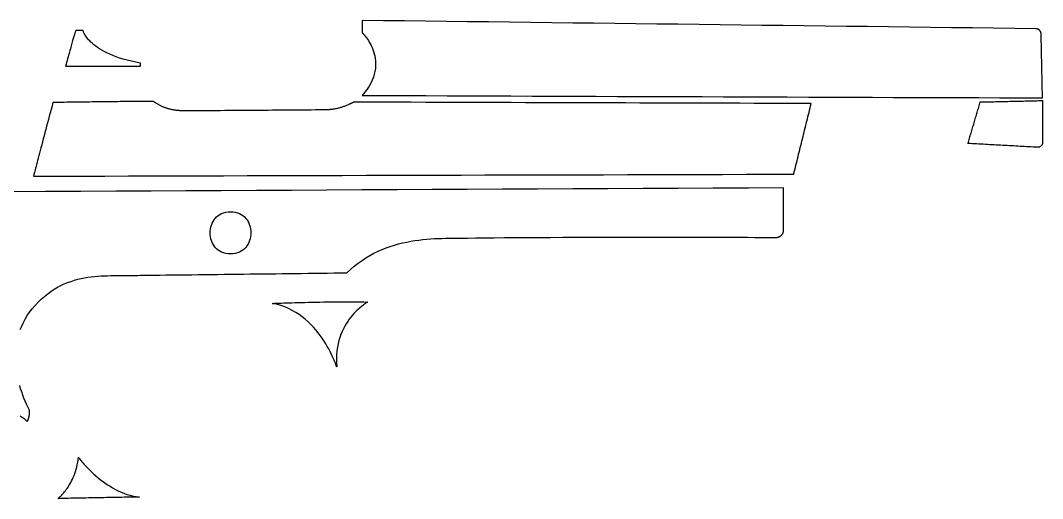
# Model space of a CAD drawing. Header units: metres. Extents: x 163 to 301, y -149 to -61.
# Drawn here: x 210 to 301.3, y -104.1 to -61.4 of the extents above; entities that cross this region are included whole.
import ezdxf

# ---------------------------------------------------------------- set-up
doc = ezdxf.new("R2010")
doc.units = ezdxf.units.M

msp = doc.modelspace()

# ---------------------------------------------------------------- linework, layer by layer
for points in [[(301.24908, -68.329302), (301.24527, -68.151248), (301.24146, -67.973194), (301.23765, -67.79514), (301.23384, -67.617086), (301.23003, -67.439032), (301.22622, -67.260978), (301.22241, -67.082924), (301.2186, -66.90487), (301.21479, -66.726816), (301.21098, -66.548762), (301.20717, -66.370708), (301.20336, -66.192654), (301.19955, -66.0146), (301.19574, -65.836546), (301.19193, -65.658492), (301.18812, -65.480438), (301.18431, -65.302384), (301.1805, -65.12433), (301.17669, -64.946276), (301.17288, -64.768222), (301.16907, -64.590168), (301.16526, -64.412114), (301.16145, -64.23406), (301.15764, -64.056006), (301.15383, -63.877952), (301.15002, -63.699898), (301.14621, -63.521844), (301.1424, -63.34379), (301.13859, -63.165736), (301.13478, -62.987682), (301.13097, -62.809628), (301.12716, -62.631574), (301.126144, -62.60719), (301.123858, -62.58306), (301.120302, -62.559184), (301.11573, -62.535816), (301.110142, -62.512956), (301.103284, -62.49035), (301.09541, -62.468252), (301.08652, -62.446662), (301.076614, -62.42558), (301.065946, -62.405006), (301.054262, -62.385194), (301.041562, -62.36589), (301.0281, -62.347348), (301.013876, -62.329314), (300.998636, -62.312042), (300.982634, -62.295532), (300.96587, -62.279784), (300.948598, -62.264798), (300.930564, -62.250574), (300.911768, -62.237366), (300.892464, -62.22492), (300.872398, -62.21349), (300.851824, -62.202822), (300.830742, -62.19317), (300.809152, -62.184534), (300.787054, -62.176914), (300.764448, -62.17031), (300.741334, -62.164722), (300.717966, -62.160404), (300.69409, -62.157102), (300.66996, -62.15507), (300.645576, -62.154054), (298.766738, -62.13094), (296.8879, -62.107826), (295.009062, -62.084712), (293.130224, -62.061598), (291.251386, -62.038484), (289.372548, -62.01537), (287.49371, -61.992256), (285.614872, -61.969142), (283.736034, -61.946028), (281.857196, -61.922914), (279.978358, -61.8998), (278.09952, -61.876686), (276.220682, -61.853572), (274.341844, -61.830458), (272.463006, -61.807344), (270.584168, -61.78423), (268.70533, -61.761116), (266.826492, -61.738002), (264.947654, -61.714888), (263.068816, -61.691774), (261.189978, -61.66866), (259.31114, -61.645546), (257.432302, -61.622432), (255.553464, -61.599318), (253.674626, -61.576204), (251.795788, -61.55309), (249.91695, -61.529976), (248.038112, -61.506862), (246.159274, -61.483748), (244.280436, -61.460634), (242.401598, -61.43752), (240.52276, -61.414406), (240.52276, -61.449204), (240.52276, -61.484002), (240.52276, -61.5188), (240.52276, -61.553598), (240.52276, -61.588396), (240.52276, -61.623194), (240.52276, -61.657992), (240.52276, -61.69279), (240.52276, -61.727588), (240.52276, -61.762386), (240.52276, -61.797184), (240.52276, -61.831982), (240.52276, -61.86678), (240.52276, -61.901578), (240.52276, -61.936376), (240.52276, -61.971174), (240.52276, -62.005972), (240.52276, -62.04077), (240.52276, -62.075568), (240.52276, -62.110366), (240.52276, -62.145164), (240.52276, -62.179962), (240.52276, -62.21476), (240.52276, -62.249558), (240.52276, -62.284356), (240.52276, -62.319154), (240.52276, -62.353952), (240.52276, -62.38875), (240.52276, -62.423548), (240.52276, -62.458346), (240.52276, -62.493144), (240.52276, -62.527942), (240.53038, -62.535308), (240.552224, -62.557406), (240.587022, -62.593728), (240.632996, -62.64402), (240.688876, -62.707774), (240.753138, -62.784482), (240.824258, -62.87389), (240.900712, -62.975744), (240.980976, -63.089536), (241.06378, -63.214758), (241.147346, -63.351156), (241.230404, -63.498476), (241.31143, -63.65621), (241.3889, -63.82385), (241.461544, -64.001142), (241.527584, -64.187578), (241.58575, -64.382904), (241.634518, -64.586612), (241.672364, -64.798448), (241.697764, -65.018158), (241.709194, -65.24498), (241.705384, -65.478914), (241.684556, -65.719198), (241.64544, -65.965578), (241.586512, -66.2178), (241.506248, -66.475356), (241.403124, -66.737992), (241.27587, -67.0052), (241.122708, -67.276726), (240.942368, -67.552062), (240.733326, -67.8307), (240.494058, -68.112386), (242.392708, -68.119244), (244.291358, -68.126102), (246.190008, -68.13296), (248.088658, -68.139818), (249.987308, -68.146676), (251.885958, -68.153534), (253.784608, -68.160392), (255.683258, -68.16725), (257.581908, -68.174108), (259.480558, -68.180966), (261.379208, -68.187824), (263.277858, -68.194682), (265.176508, -68.20154), (267.075158, -68.208398), (268.973808, -68.215256), (270.872458, -68.222114), (272.771108, -68.228972), (274.669758, -68.23583), (276.568408, -68.242688), (278.467058, -68.249546), (280.365708, -68.256404), (282.264358, -68.263262), (284.163008, -68.27012), (286.061658, -68.276978), (287.960308, -68.283836), (289.858958, -68.290694), (291.757608, -68.297552), (293.656258, -68.30441), (295.554908, -68.311268), (297.453558, -68.318126), (299.352208, -68.324984), (301.250858, -68.331842)], [(220.730572, -65.497202), (220.730572, -65.488566), (220.730572, -65.47993), (220.730572, -65.471294), (220.730572, -65.462658), (220.730572, -65.454022), (220.730572, -65.445386), (220.730572, -65.43675), (220.730572, -65.428114), (220.730572, -65.419478), (220.730572, -65.410842), (220.730572, -65.402206), (220.730572, -65.39357), (220.730572, -65.384934), (220.730572, -65.376298), (220.730572, -65.367662), (220.730572, -65.359026), (220.730572, -65.35039), (220.730572, -65.341754), (220.730572, -65.333118), (220.730572, -65.324482), (220.730572, -65.315846), (220.730572, -65.30721), (220.730572, -65.298574), (220.730572, -65.289938), (220.730572, -65.281302), (220.730572, -65.272666), (220.730572, -65.26403), (220.730572, -65.255394), (220.730572, -65.246758), (220.730572, -65.238122), (220.730572, -65.229486), (220.730572, -65.22085), (220.308678, -65.143888), (219.910152, -65.059814), (219.534486, -64.969136), (219.180918, -64.872362), (218.848686, -64.770254), (218.537282, -64.663574), (218.245944, -64.55283), (217.974164, -64.43853), (217.72118, -64.321436), (217.48623, -64.202056), (217.268806, -64.081152), (217.0684, -63.959486), (216.883996, -63.837566), (216.71534, -63.7159), (216.561416, -63.59525), (216.421716, -63.476378), (216.295478, -63.359792), (216.182194, -63.246), (216.081102, -63.135764), (215.991694, -63.029846), (215.913208, -62.928754), (215.844882, -62.832996), (215.786208, -62.743334), (215.736678, -62.66053), (215.695276, -62.585092), (215.661494, -62.517528), (215.634824, -62.4586), (215.614504, -62.40907), (215.599772, -62.369446), (215.59012, -62.340236), (215.584786, -62.322202), (215.583262, -62.316106), (215.581738, -62.316106), (215.57742, -62.316106), (215.570308, -62.316106), (215.560656, -62.316106), (215.548718, -62.316106), (215.534494, -62.316106), (215.518238, -62.316106), (215.500204, -62.316106), (215.480392, -62.316106), (215.459056, -62.316106), (215.43645, -62.316106), (215.412574, -62.316106), (215.387682, -62.316106), (215.362028, -62.316106), (215.335612, -62.316106), (215.308688, -62.316106), (215.28151, -62.316106), (215.254078, -62.316106), (215.226646, -62.316106), (215.199468, -62.316106), (215.172544, -62.316106), (215.146128, -62.316106), (215.12022, -62.316106), (215.095328, -62.316106), (215.071452, -62.316106), (215.048592, -62.316106), (215.027256, -62.316106), (215.007444, -62.316106), (214.989156, -62.316106), (214.972646, -62.316106), (214.958168, -62.316106), (214.945976, -62.316106), (214.941404, -62.32017), (214.9348, -62.331854), (214.926418, -62.351158), (214.916004, -62.377828), (214.903812, -62.411864), (214.889842, -62.453012), (214.874094, -62.501018), (214.856568, -62.555882), (214.837518, -62.61735), (214.816944, -62.685422), (214.794592, -62.759844), (214.770716, -62.840362), (214.745316, -62.926722), (214.718646, -63.018924), (214.690452, -63.116968), (214.660734, -63.220346), (214.629746, -63.329312), (214.597488, -63.443358), (214.56396, -63.562484), (214.529162, -63.686436), (214.493348, -63.81496), (214.456264, -63.948056), (214.418164, -64.085724), (214.379048, -64.227456), (214.338916, -64.373252), (214.297768, -64.522858), (214.255858, -64.676274), (214.212932, -64.833246), (214.169244, -64.993774), (214.124794, -65.157604), (214.079582, -65.324482), (214.033608, -65.494154), (214.242904, -65.494154), (214.4522, -65.494154), (214.661496, -65.494154), (214.870792, -65.494154), (215.080088, -65.494154), (215.289384, -65.494154), (215.49868, -65.494154), (215.707976, -65.494154), (215.917272, -65.494154), (216.126568, -65.494154), (216.335864, -65.494154), (216.54516, -65.494154), (216.754456, -65.494154), (216.963752, -65.494154), (217.173048, -65.494154), (217.382344, -65.494154), (217.59164, -65.494154), (217.800936, -65.494154), (218.010232, -65.494154), (218.219528, -65.494154), (218.428824, -65.494154), (218.63812, -65.494154), (218.847416, -65.494154), (219.056712, -65.494154), (219.266008, -65.494154), (219.475304, -65.494154), (219.6846, -65.494154), (219.893896, -65.494154), (220.103192, -65.494154), (220.312488, -65.494154), (220.521784, -65.494154), (220.73108, -65.494154)], [(239.774222, -68.708016), (239.763554, -68.713604), (239.752378, -68.719446), (239.740948, -68.725288), (239.729264, -68.73113), (239.717326, -68.737226), (239.705134, -68.743322), (239.692942, -68.749418), (239.680496, -68.755514), (239.667796, -68.761864), (239.654842, -68.768214), (239.641634, -68.774564), (239.628172, -68.781168), (239.614456, -68.787772), (239.600486, -68.794376), (239.586516, -68.80098), (239.572292, -68.807584), (239.557814, -68.814442), (239.543336, -68.8213), (239.528604, -68.828158), (239.513618, -68.835016), (239.498632, -68.841874), (239.483392, -68.848986), (239.467898, -68.856098), (239.452404, -68.86321), (239.436656, -68.870322), (239.420908, -68.877434), (239.404906, -68.884546), (239.388904, -68.891912), (239.372648, -68.899278), (239.356392, -68.906644), (239.339882, -68.91401), (239.323372, -68.921376), (239.255046, -68.951348), (239.186974, -68.980304), (239.119156, -69.008244), (239.051592, -69.035168), (238.984282, -69.06133), (238.917226, -69.086476), (238.850424, -69.110606), (238.783622, -69.13372), (238.71682, -69.155818), (238.650018, -69.1769), (238.58347, -69.19722), (238.516668, -69.216524), (238.449866, -69.234812), (238.383064, -69.252084), (238.316008, -69.268594), (238.248952, -69.284088), (238.181642, -69.298566), (238.114078, -69.312028), (238.04626, -69.324728), (237.978188, -69.336412), (237.909608, -69.347334), (237.840774, -69.35724), (237.771432, -69.36613), (237.701582, -69.374258), (237.631224, -69.38137), (237.560358, -69.38772), (237.488984, -69.393054), (237.417102, -69.397626), (237.344458, -69.401182), (237.271306, -69.403976), (237.197392, -69.405754), (237.122716, -69.40677), (236.737144, -69.409564), (236.351572, -69.412358), (235.966, -69.415152), (235.580428, -69.417946), (235.194856, -69.42074), (234.809284, -69.423534), (234.423712, -69.426328), (234.03814, -69.429122), (233.652568, -69.431916), (233.266996, -69.43471), (232.881424, -69.437504), (232.495852, -69.440298), (232.11028, -69.443092), (231.724708, -69.445886), (231.339136, -69.44868), (230.953564, -69.451474), (230.567992, -69.454268), (230.18242, -69.457062), (229.796848, -69.459856), (229.411276, -69.46265), (229.025704, -69.465444), (228.640132, -69.468238), (228.25456, -69.471032), (227.868988, -69.473826), (227.483416, -69.47662), (227.097844, -69.479414), (226.712272, -69.482208), (226.3267, -69.485002), (225.941128, -69.487796), (225.555556, -69.49059), (225.169984, -69.493384), (224.784412, -69.496178), (224.761044, -69.496178), (224.737168, -69.496178), (224.713038, -69.495924), (224.688654, -69.49567), (224.663762, -69.495162), (224.638616, -69.494654), (224.613216, -69.494146), (224.587562, -69.493384), (224.5614, -69.492622), (224.534984, -69.491606), (224.508314, -69.49059), (224.48139, -69.489574), (224.454212, -69.488304), (224.42678, -69.487034), (224.399094, -69.48551), (224.371154, -69.483986), (224.343214, -69.482462), (224.31502, -69.480684), (224.286572, -69.478906), (224.25787, -69.476874), (224.229168, -69.474842), (224.200212, -69.472556), (224.171256, -69.47027), (224.142046, -69.467984), (224.112836, -69.465444), (224.083372, -69.462904), (224.053908, -69.46011), (224.02419, -69.457316), (223.994472, -69.454522), (223.964754, -69.451474), (223.935036, -69.448426), (223.905064, -69.445124), (223.84512, -69.438266), (223.78543, -69.430392), (223.72574, -69.421756), (223.666304, -69.412104), (223.607122, -69.40169), (223.54794, -69.39026), (223.489012, -69.378068), (223.430338, -69.36486), (223.371918, -69.35089), (223.313752, -69.336158), (223.25584, -69.32041), (223.198182, -69.3039), (223.140778, -69.286628), (223.083628, -69.268594), (223.026732, -69.249544), (222.97009, -69.229732), (222.913702, -69.209158), (222.857568, -69.187822), (222.801688, -69.165724), (222.746316, -69.14261), (222.691198, -69.118734), (222.636334, -69.094096), (222.581724, -69.068696), (222.527622, -69.042534), (222.473774, -69.01561), (222.420434, -68.987924), (222.367348, -68.959476), (222.31477, -68.930266), (222.262446, -68.900294), (222.21063, -68.86956), (222.159068, -68.838064), (222.108014, -68.805806), (222.10014, -68.800726), (222.092266, -68.795646), (222.084392, -68.790566), (222.076518, -68.785486), (222.068644, -68.780406), (222.06077, -68.775326), (222.052896, -68.770246), (222.045022, -68.765166), (222.037148, -68.760086), (222.029274, -68.755006), (222.0214, -68.749926), (222.013526, -68.744846), (222.005652, -68.739766), (221.997778, -68.734686), (221.989904, -68.729606), (221.98203, -68.724526), (221.974156, -68.719446), (221.966282, -68.714366), (221.958408, -68.709286), (221.950534, -68.704206), (221.94266, -68.699126), (221.934786, -68.694046), (221.926912, -68.688966), (221.919038, -68.683886), (221.911164, -68.678806), (221.90329, -68.673726), (221.895416, -68.668646), (221.887542, -68.663566), (221.879668, -68.658486), (221.871794, -68.653406), (221.86392, -68.648326), (221.856046, -68.643246), (221.826582, -68.643246), (221.797118, -68.643246), (221.767654, -68.643246), (221.73819, -68.643246), (221.708726, -68.643246), (221.679262, -68.643246), (221.649798, -68.643246), (221.620334, -68.643246), (221.59087, -68.643246), (221.561406, -68.643246), (221.531942, -68.643246), (221.502478, -68.643246), (221.473014, -68.643246), (221.44355, -68.643246), (221.414086, -68.643246), (221.384622, -68.643246), (221.355158, -68.643246), (221.325694, -68.643246), (221.29623, -68.643246), (221.266766, -68.643246), (221.237302, -68.643246), (221.207838, -68.643246), (221.178374, -68.643246), (221.14891, -68.643246), (221.119446, -68.643246), (221.089982, -68.643246), (221.060518, -68.643246), (221.031054, -68.643246), (221.00159, -68.643246), (220.972126, -68.643246), (220.942662, -68.643246), (220.913198, -68.643246), (220.662754, -68.646294), (220.41231, -68.649342), (220.161866, -68.65239), (219.911422, -68.655438), (219.660978, -68.658486), (219.410534, -68.661534), (219.16009, -68.664582), (218.909646, -68.66763), (218.659202, -68.670678), (218.408758, -68.673726), (218.158314, -68.676774), (217.90787, -68.679822), (217.657426, -68.68287), (217.406982, -68.685918), (217.156538, -68.688966), (216.906094, -68.692014), (216.65565, -68.695062), (216.405206, -68.69811), (216.154762, -68.701158), (215.904318, -68.704206), (215.653874, -68.707254), (215.40343, -68.710302), (215.152986, -68.71335), (214.902542, -68.716398), (214.652098, -68.719446), (214.401654, -68.722494), (214.15121, -68.725542), (213.900766, -68.72859), (213.650322, -68.731638), (213.399878, -68.734686), (213.149434, -68.737734), (212.89899, -68.740782), (212.817456, -69.047614), (212.736176, -69.353938), (212.65515, -69.659246), (212.574632, -69.96303), (212.494622, -70.264782), (212.415628, -70.563486), (212.337396, -70.858888), (212.260434, -71.150226), (212.184742, -71.436992), (212.110574, -71.718424), (212.03793, -71.994014), (211.967064, -72.263), (211.897976, -72.524874), (211.831174, -72.778874), (211.766404, -73.024746), (211.704174, -73.261474), (211.644484, -73.488804), (211.587334, -73.70572), (211.533232, -73.911968), (211.482178, -74.106786), (211.434172, -74.289412), (211.389468, -74.459592), (211.34832, -74.61631), (211.310982, -74.759312), (211.277454, -74.887582), (211.247736, -75.000866), (211.222082, -75.098402), (211.200746, -75.179682), (211.183982, -75.243944), (211.17179, -75.29068), (211.164424, -75.319128), (211.161884, -75.32878), (213.283038, -75.322938), (215.404192, -75.317096), (217.525346, -75.311254), (219.6465, -75.305412), (221.767654, -75.29957), (223.888808, -75.293728), (226.009962, -75.287886), (228.131116, -75.282044), (230.25227, -75.276202), (232.373424, -75.27036), (234.494578, -75.264518), (236.615732, -75.258676), (238.736886, -75.252834), (240.85804, -75.246992), (242.979194, -75.24115), (245.100348, -75.235308), (247.221502, -75.229466), (249.342656, -75.223624), (251.46381, -75.217782), (253.584964, -75.21194), (255.706118, -75.206098), (257.827272, -75.200256), (259.948426, -75.194414), (262.06958, -75.188572), (264.190734, -75.18273), (266.311888, -75.176888), (268.433042, -75.171046), (270.554196, -75.165204), (272.67535, -75.159362), (274.796504, -75.15352), (276.917658, -75.147678), (279.038812, -75.141836), (279.08758, -74.944732), (279.136348, -74.747628), (279.185116, -74.550524), (279.233884, -74.35342), (279.282652, -74.156316), (279.33142, -73.959212), (279.380188, -73.762108), (279.428956, -73.565004), (279.477724, -73.3679), (279.526492, -73.170796), (279.57526, -72.973692), (279.624028, -72.776588), (279.672796, -72.579484), (279.721564, -72.38238), (279.770332, -72.185276), (279.8191, -71.988172), (279.867868, -71.791068), (279.916636, -71.593964), (279.965404, -71.39686), (280.014172, -71.199756), (280.06294, -71.002652), (280.111708, -70.805548), (280.160476, -70.608444), (280.209244, -70.41134), (280.258012, -70.214236), (280.30678, -70.017132), (280.355548, -69.820028), (280.404316, -69.622924), (280.453084, -69.42582), (280.501852, -69.228716), (280.55062, -69.031612), (280.599388, -68.834508), (279.323546, -68.830698), (278.047704, -68.826888), (276.771862, -68.823078), (275.49602, -68.819268), (274.220178, -68.815458), (272.944336, -68.811648), (271.668494, -68.807838), (270.392652, -68.804028), (269.11681, -68.800218), (267.840968, -68.796408), (266.565126, -68.792598), (265.289284, -68.788788), (264.013442, -68.784978), (262.7376, -68.781168), (261.461758, -68.777358), (260.185916, -68.773548), (258.910074, -68.769738), (257.634232, -68.765928), (256.35839, -68.762118), (255.082548, -68.758308), (253.806706, -68.754498), (252.530864, -68.750688), (251.255022, -68.746878), (249.97918, -68.743068), (248.703338, -68.739258), (247.427496, -68.735448), (246.151654, -68.731638), (244.875812, -68.727828), (243.59997, -68.724018), (242.324128, -68.720208), (241.048286, -68.716398), (239.772444, -68.712588)], [(295.69537, -68.698364), (295.869106, -68.6943), (296.042842, -68.690236), (296.216578, -68.686172), (296.390314, -68.682108), (296.56405, -68.678298), (296.737786, -68.674234), (296.911522, -68.67017), (297.085258, -68.666106), (297.258994, -68.662296), (297.43273, -68.658232), (297.606466, -68.654168), (297.780202, -68.650104), (297.953938, -68.646294), (298.127674, -68.64223), (298.30141, -68.638166), (298.475146, -68.634102), (298.648882, -68.630292), (298.822618, -68.626228), (298.996354, -68.622164), (299.17009, -68.6181), (299.343826, -68.61429), (299.517562, -68.610226), (299.691298, -68.606162), (299.865034, -68.602098), (300.03877, -68.598288), (300.212506, -68.594224), (300.386242, -68.59016), (300.559978, -68.586096), (300.733714, -68.582032), (300.90745, -68.578222), (301.081186, -68.574158), (301.254922, -68.570094), (301.254922, -68.687188), (301.254922, -68.804282), (301.254922, -68.921376), (301.254922, -69.03847), (301.254922, -69.155564), (301.254922, -69.272658), (301.254922, -69.389752), (301.254922, -69.506846), (301.254922, -69.62394), (301.254922, -69.741034), (301.254922, -69.858128), (301.254922, -69.975222), (301.254922, -70.092316), (301.254922, -70.20941), (301.254922, -70.326504), (301.254922, -70.443598), (301.254922, -70.560692), (301.254922, -70.677786), (301.254922, -70.79488), (301.254922, -70.911974), (301.254922, -71.029068), (301.254922, -71.146162), (301.254922, -71.263256), (301.254922, -71.38035), (301.254922, -71.497444), (301.254922, -71.614538), (301.254922, -71.731632), (301.254922, -71.848726), (301.254922, -71.96582), (301.254922, -72.082914), (301.254922, -72.200008), (301.254922, -72.317102), (301.254414, -72.339962), (301.252636, -72.362568), (301.249842, -72.384666), (301.245778, -72.40651), (301.240698, -72.427846), (301.234602, -72.448674), (301.22749, -72.469248), (301.219362, -72.489314), (301.210218, -72.508872), (301.200058, -72.527668), (301.189136, -72.545956), (301.177198, -72.563736), (301.164498, -72.580754), (301.151036, -72.59701), (301.136812, -72.612758), (301.121826, -72.627744), (301.106078, -72.641968), (301.089568, -72.65543), (301.07255, -72.66813), (301.05477, -72.679814), (301.036482, -72.690736), (301.017686, -72.700642), (300.998382, -72.709786), (300.97857, -72.717914), (300.95825, -72.725026), (300.937422, -72.731122), (300.916086, -72.736202), (300.894496, -72.740266), (300.872652, -72.74306), (300.8503, -72.744838), (300.827694, -72.745346), (300.804834, -72.744584), (300.610778, -72.733916), (300.416722, -72.723248), (300.222666, -72.71258), (300.02861, -72.701912), (299.834554, -72.691244), (299.640498, -72.680576), (299.446442, -72.669908), (299.252386, -72.65924), (299.05833, -72.648572), (298.864274, -72.637904), (298.670218, -72.627236), (298.476162, -72.616568), (298.282106, -72.6059), (298.08805, -72.595232), (297.893994, -72.584564), (297.699938, -72.573896), (297.505882, -72.563228), (297.311826, -72.55256), (297.11777, -72.541892), (296.923714, -72.531224), (296.729658, -72.520556), (296.535602, -72.509888), (296.341546, -72.49922), (296.14749, -72.488552), (295.953434, -72.477884), (295.759378, -72.467216), (295.565322, -72.456548), (295.371266, -72.44588), (295.17721, -72.435212), (294.983154, -72.424544), (294.789098, -72.413876), (294.595042, -72.403208), (294.629332, -72.287384), (294.663622, -72.17156), (294.697912, -72.055736), (294.732202, -71.939912), (294.766492, -71.824088), (294.800782, -71.708264), (294.835072, -71.59244), (294.869362, -71.476616), (294.903652, -71.360792), (294.937942, -71.244968), (294.972232, -71.129144), (295.006522, -71.01332), (295.040812, -70.897496), (295.075102, -70.781672), (295.109392, -70.665848), (295.143682, -70.550024), (295.177972, -70.4342), (295.212262, -70.318376), (295.246552, -70.202552), (295.280842, -70.086728), (295.315132, -69.970904), (295.349422, -69.85508), (295.383712, -69.739256), (295.418002, -69.623432), (295.452292, -69.507608), (295.486582, -69.391784), (295.520872, -69.27596), (295.555162, -69.160136), (295.589452, -69.044312), (295.623742, -68.928488), (295.658032, -68.812664), (295.692322, -68.69684)], [(209.983832, -89.025222), (210.112356, -88.710008), (210.259676, -88.396826), (210.426554, -88.086184), (210.613498, -87.778336), (210.82127, -87.473536), (211.050632, -87.172546), (211.302346, -86.875366), (211.57692, -86.582758), (211.859622, -86.308946), (212.145626, -86.056724), (212.434678, -85.82533), (212.72627, -85.614002), (213.020148, -85.421724), (213.316058, -85.24748), (213.613746, -85.090508), (213.912704, -84.950046), (214.212678, -84.825078), (214.513414, -84.714588), (214.814658, -84.617814), (215.115902, -84.533994), (215.416892, -84.462112), (215.717374, -84.401152), (216.017094, -84.350352), (216.315798, -84.308696), (216.612978, -84.275422), (216.90838, -84.249768), (217.20175, -84.230718), (217.49258, -84.217256), (217.78087, -84.20862), (218.066112, -84.203794), (218.348052, -84.202016), (218.626182, -84.202524), (218.900502, -84.204302), (219.170504, -84.206334), (219.435934, -84.207858), (219.696284, -84.207858), (219.951554, -84.205572), (220.201236, -84.199984), (220.445076, -84.190332), (220.68282, -84.175854), (221.259654, -84.168996), (221.836488, -84.162138), (222.413322, -84.15528), (222.990156, -84.148422), (223.56699, -84.141564), (224.143824, -84.134706), (224.720658, -84.127848), (225.297492, -84.12099), (225.874326, -84.114132), (226.45116, -84.107274), (227.027994, -84.100416), (227.604828, -84.093558), (228.181662, -84.0867), (228.758496, -84.079842), (229.33533, -84.072984), (229.912164, -84.066126), (230.488998, -84.059268), (231.065832, -84.05241), (231.642666, -84.045552), (232.2195, -84.038694), (232.796334, -84.031836), (233.373168, -84.024978), (233.950002, -84.01812), (234.526836, -84.011262), (235.10367, -84.004404), (235.680504, -83.997546), (236.257338, -83.990688), (236.834172, -83.98383), (237.411006, -83.976972), (237.98784, -83.970114), (238.564674, -83.963256), (239.141508, -83.956398), (239.471454, -83.646518), (239.80775, -83.357974), (240.149634, -83.090258), (240.496852, -82.842354), (240.848642, -82.6135), (241.204242, -82.402934), (241.563398, -82.210148), (241.925348, -82.034126), (242.28933, -81.874106), (242.65509, -81.729326), (243.021866, -81.599024), (243.38915, -81.482438), (243.75618, -81.378806), (244.122448, -81.287366), (244.487446, -81.207356), (244.850666, -81.138014), (245.211346, -81.078578), (245.568978, -81.028286), (245.9228, -80.986376), (246.272304, -80.952086), (246.616982, -80.924654), (246.956326, -80.903064), (247.289574, -80.886808), (247.616218, -80.875124), (247.93575, -80.86725), (248.247408, -80.86217), (248.550684, -80.859376), (248.84507, -80.858106), (249.129804, -80.857344), (249.404378, -80.856582), (249.668284, -80.855058), (249.92076, -80.851756), (250.645676, -80.840326), (251.440188, -80.829912), (252.297946, -80.820514), (253.212854, -80.812132), (254.17907, -80.804766), (255.190498, -80.798416), (256.241042, -80.792828), (257.324606, -80.788002), (258.435094, -80.783938), (259.566664, -80.780636), (260.712966, -80.778096), (261.868158, -80.776064), (263.026144, -80.77454), (264.180828, -80.773524), (265.326114, -80.773016), (266.455906, -80.773016), (267.564108, -80.773524), (268.644878, -80.774286), (269.691866, -80.775302), (270.69923, -80.776572), (271.660874, -80.778096), (272.570702, -80.77962), (273.422618, -80.781144), (274.210526, -80.782922), (274.928584, -80.7847), (275.570442, -80.786224), (276.130258, -80.787748), (276.601936, -80.789018), (276.97938, -80.790034), (277.256494, -80.790796), (277.427182, -80.791304), (277.485348, -80.791558), (277.518876, -80.790796), (277.551896, -80.788256), (277.584408, -80.783938), (277.616412, -80.778096), (277.647908, -80.770476), (277.678642, -80.761332), (277.708868, -80.750664), (277.738332, -80.738726), (277.767034, -80.725264), (277.794974, -80.710278), (277.822152, -80.694022), (277.848568, -80.676496), (277.873968, -80.6577), (277.898606, -80.637634), (277.922228, -80.616552), (277.944834, -80.5942), (277.966424, -80.570832), (277.986744, -80.546448), (278.006048, -80.521048), (278.024082, -80.494632), (278.0411, -80.4672), (278.056848, -80.439006), (278.071326, -80.41005), (278.08428, -80.380332), (278.095964, -80.349852), (278.106124, -80.31861), (278.115014, -80.286606), (278.12238, -80.254094), (278.128222, -80.22082), (278.132286, -80.187038), (278.134826, -80.152748), (278.135588, -80.118204), (278.135588, -80.00111), (278.135588, -79.884016), (278.135588, -79.766922), (278.135588, -79.649828), (278.135588, -79.532734), (278.135588, -79.41564), (278.135588, -79.298546), (278.135588, -79.181452), (278.135588, -79.064358), (278.135588, -78.947264), (278.135588, -78.83017), (278.135588, -78.713076), (278.135588, -78.595982), (278.135588, -78.478888), (278.135588, -78.361794), (278.135588, -78.2447), (278.135588, -78.127606), (278.135588, -78.010512), (278.135588, -77.893418), (278.135588, -77.776324), (278.135588, -77.65923), (278.135588, -77.542136), (278.135588, -77.425042), (278.135588, -77.307948), (278.135588, -77.190854), (278.135588, -77.07376), (278.135588, -76.956666), (278.135588, -76.839572), (278.135588, -76.722478), (278.135588, -76.605384), (278.135588, -76.48829), (278.135588, -76.371196), (274.997926, -76.38669), (271.860264, -76.402184), (268.722602, -76.417678), (265.58494, -76.433172), (262.447278, -76.448666), (259.309616, -76.46416), (256.171954, -76.479654), (253.034292, -76.495148), (249.89663, -76.510642), (246.758968, -76.526136), (243.621306, -76.54163), (240.483644, -76.557124), (237.345982, -76.572618), (234.20832, -76.588112), (231.070658, -76.603606), (227.932996, -76.6191), (224.795334, -76.634594), (221.657672, -76.650088), (218.52001, -76.665582), (215.382348, -76.681076), (212.244686, -76.69657), (209.107024, -76.712064)], [(228.755194, -82.268314), (228.534722, -82.257392), (228.328474, -82.225896), (228.13645, -82.175096), (227.95865, -82.106262), (227.795074, -82.020918), (227.645722, -81.920334), (227.510594, -81.806034), (227.38969, -81.679288), (227.28301, -81.54162), (227.190554, -81.3943), (227.112576, -81.238598), (227.048568, -81.076038), (226.999038, -80.90789), (226.963478, -80.735678), (226.942142, -80.560672), (226.93503, -80.384396), (226.942142, -80.20812), (226.963478, -80.033114), (226.999038, -79.860902), (227.048822, -79.692754), (227.11283, -79.530194), (227.191062, -79.374492), (227.283518, -79.227172), (227.390198, -79.089504), (227.511102, -78.962758), (227.64623, -78.848458), (227.795328, -78.747874), (227.95865, -78.66253), (228.136196, -78.593696), (228.327966, -78.542896), (228.53396, -78.5114), (228.754178, -78.500478), (228.97465, -78.5114), (229.180898, -78.542896), (229.372922, -78.593696), (229.550722, -78.66253), (229.714298, -78.747874), (229.86365, -78.848458), (229.998778, -78.962758), (230.119682, -79.089504), (230.226108, -79.227172), (230.318564, -79.374492), (230.396796, -79.530194), (230.460804, -79.692754), (230.510334, -79.860902), (230.545894, -80.033114), (230.56723, -80.20812), (230.574342, -80.384396), (230.56723, -80.560672), (230.545894, -80.735678), (230.510334, -80.90789), (230.46055, -81.076038), (230.396542, -81.238598), (230.31831, -81.3943), (230.225854, -81.54162), (230.119174, -81.679288), (229.99827, -81.806034), (229.863142, -81.920334), (229.714044, -82.020918), (229.550722, -82.106262), (229.373176, -82.175096), (229.181406, -82.225896), (228.975412, -82.257392), (228.755194, -82.268314)], [(232.48747, -86.686136), (232.501694, -86.685628), (232.54335, -86.68385), (232.611422, -86.681056), (232.704894, -86.677246), (232.822496, -86.672674), (232.963212, -86.66734), (233.125772, -86.661244), (233.30916, -86.65464), (233.512106, -86.647528), (233.733594, -86.640162), (233.972608, -86.632288), (234.227878, -86.624414), (234.498388, -86.616286), (234.782868, -86.608158), (235.080302, -86.60003), (235.38942, -86.592156), (235.709206, -86.584536), (236.03839, -86.57717), (236.375956, -86.570312), (236.720888, -86.563962), (237.071916, -86.558374), (237.42777, -86.553294), (237.787434, -86.54923), (238.149892, -86.545928), (238.513874, -86.543642), (238.878364, -86.542372), (239.242346, -86.542372), (239.60455, -86.543642), (239.963706, -86.546182), (240.318798, -86.550246), (240.66881, -86.555834), (241.012472, -86.5632), (241.003582, -86.56828), (240.97742, -86.583266), (240.935256, -86.608412), (240.87836, -86.643972), (240.808002, -86.689946), (240.725198, -86.746588), (240.631218, -86.813898), (240.527586, -86.891876), (240.415064, -86.980776), (240.295176, -87.080852), (240.169192, -87.192104), (240.038128, -87.314786), (239.903254, -87.448898), (239.765586, -87.594694), (239.626648, -87.752174), (239.487456, -87.921592), (239.349534, -88.102948), (239.213898, -88.296496), (239.081564, -88.502236), (238.954056, -88.720422), (238.83239, -88.951054), (238.717836, -89.194386), (238.611664, -89.450672), (238.515144, -89.719912), (238.429292, -90.002106), (238.355378, -90.297508), (238.294672, -90.606118), (238.248444, -90.92819), (238.217964, -91.263978), (238.204248, -91.613482), (238.208566, -91.976702), (238.232188, -92.353892), (238.227616, -92.339668), (238.2139, -92.298266), (238.190786, -92.231464), (238.15802, -92.140786), (238.115348, -92.02801), (238.06277, -91.89466), (237.999778, -91.742514), (237.926372, -91.573096), (237.842298, -91.388184), (237.747302, -91.189556), (237.641384, -90.978736), (237.524036, -90.757248), (237.395258, -90.527124), (237.254796, -90.289634), (237.102396, -90.04681), (236.937804, -89.799922), (236.76102, -89.551002), (236.571536, -89.301574), (236.369352, -89.053162), (236.154214, -88.807544), (235.925868, -88.566498), (235.684314, -88.331548), (235.429044, -88.104472), (235.160058, -87.886794), (234.877102, -87.680292), (234.579922, -87.48649), (234.268264, -87.307166), (233.941874, -87.144098), (233.600752, -86.99881), (233.244644, -86.872826), (232.873296, -86.767924), (232.486454, -86.685882)], [(209.982308, -96.723962), (210.071716, -96.783906), (210.158584, -96.845374), (210.242912, -96.907858), (210.3247, -96.971104), (210.403948, -97.034858), (210.480656, -97.098612), (210.554824, -97.162112), (210.626452, -97.22485), (210.627722, -97.221294), (210.628992, -97.217738), (210.630262, -97.214182), (210.631532, -97.210626), (210.632802, -97.20707), (210.634072, -97.203514), (210.635342, -97.199958), (210.636612, -97.196402), (210.637882, -97.192846), (210.639152, -97.18929), (210.640422, -97.185734), (210.641692, -97.182178), (210.642962, -97.178622), (210.644232, -97.175066), (210.645502, -97.17151), (210.646772, -97.167954), (210.648042, -97.164398), (210.649312, -97.160842), (210.650582, -97.157286), (210.651852, -97.15373), (210.653122, -97.150174), (210.654392, -97.146872), (210.655662, -97.14357), (210.656932, -97.140268), (210.658202, -97.136966), (210.659472, -97.133664), (210.660996, -97.130362), (210.66252, -97.12706), (210.664044, -97.123758), (210.665568, -97.120456), (210.667092, -97.117154), (210.668616, -97.113852), (210.677506, -97.092516), (210.686396, -97.069402), (210.695286, -97.044764), (210.704176, -97.018856), (210.713066, -96.991678), (210.721702, -96.96323), (210.730338, -96.933766), (210.73872, -96.90354), (210.746848, -96.872298), (210.754722, -96.840294), (210.762342, -96.807782), (210.769454, -96.774762), (210.776312, -96.741234), (210.782662, -96.707452), (210.788504, -96.673416), (210.793838, -96.63938), (210.79841, -96.605344), (210.802474, -96.571562), (210.805776, -96.53778), (210.80857, -96.504506), (210.810602, -96.47174), (210.811618, -96.439482), (210.811872, -96.407732), (210.811364, -96.376744), (210.80984, -96.346772), (210.8073, -96.317816), (210.803744, -96.289876), (210.799172, -96.263206), (210.793584, -96.237806), (210.786726, -96.213676), (210.778598, -96.19107), (210.769454, -96.170242), (210.651344, -95.924878), (210.53552, -95.672148), (210.422998, -95.412306), (210.314032, -95.14586), (210.209638, -94.873064), (210.110324, -94.594426), (210.016852, -94.3102), (209.929984, -94.020894)], [(215.168734, -100.430076), (215.175592, -100.439474), (215.196166, -100.466652), (215.229948, -100.510594), (215.276684, -100.570284), (215.33612, -100.644452), (215.408002, -100.731828), (215.492076, -100.831396), (215.587834, -100.94214), (215.695022, -101.06279), (215.813386, -101.19233), (215.942672, -101.32949), (216.082626, -101.473254), (216.23274, -101.622352), (216.39276, -101.775768), (216.562432, -101.932486), (216.741502, -102.090982), (216.929716, -102.250494), (217.126566, -102.409752), (217.331798, -102.567486), (217.545158, -102.722934), (217.766392, -102.874572), (217.994992, -103.021384), (218.230958, -103.162354), (218.473782, -103.296212), (218.72321, -103.421942), (218.978988, -103.538274), (219.240608, -103.644192), (219.50807, -103.738426), (219.780866, -103.81996), (220.058742, -103.887524), (220.341444, -103.940102), (220.628464, -103.976678), (220.40088, -103.980996), (220.173296, -103.985314), (219.945712, -103.989632), (219.718128, -103.99395), (219.490544, -103.998268), (219.26296, -104.002586), (219.035376, -104.006904), (218.807792, -104.011222), (218.580208, -104.01554), (218.352624, -104.019858), (218.12504, -104.024176), (217.897456, -104.028494), (217.669872, -104.032812), (217.442288, -104.03713), (217.214704, -104.041448), (216.98712, -104.045766), (216.759536, -104.050084), (216.531952, -104.054402), (216.304368, -104.05872), (216.076784, -104.063038), (215.8492, -104.067356), (215.621616, -104.071674), (215.394032, -104.075992), (215.166448, -104.08031), (214.938864, -104.084628), (214.71128, -104.088946), (214.483696, -104.093264), (214.256112, -104.097582), (214.028528, -104.1019), (213.800944, -104.106218), (213.57336, -104.110536), (213.345776, -104.114854), (213.350348, -104.111298), (213.36381, -104.10063), (213.3854, -104.08285), (213.414864, -104.057958), (213.45144, -104.025954), (213.49462, -103.986838), (213.543896, -103.94061), (213.59876, -103.88727), (213.658704, -103.826818), (213.722966, -103.759254), (213.791292, -103.684324), (213.86292, -103.602282), (213.937342, -103.512874), (214.01405, -103.416354), (214.092536, -103.312468), (214.172292, -103.20147), (214.25281, -103.083106), (214.333328, -102.95763), (214.413592, -102.824788), (214.49284, -102.68458), (214.570564, -102.537006), (214.646256, -102.382066), (214.719408, -102.21976), (214.789512, -102.050088), (214.855806, -101.87305), (214.918036, -101.688646), (214.97544, -101.496876), (215.02751, -101.29774), (215.073738, -101.091238), (215.113616, -100.877116), (215.146636, -100.655628), (215.172036, -100.426774)]]:
    msp.add_lwpolyline(points)

doc.saveas('drawing.dxf')
